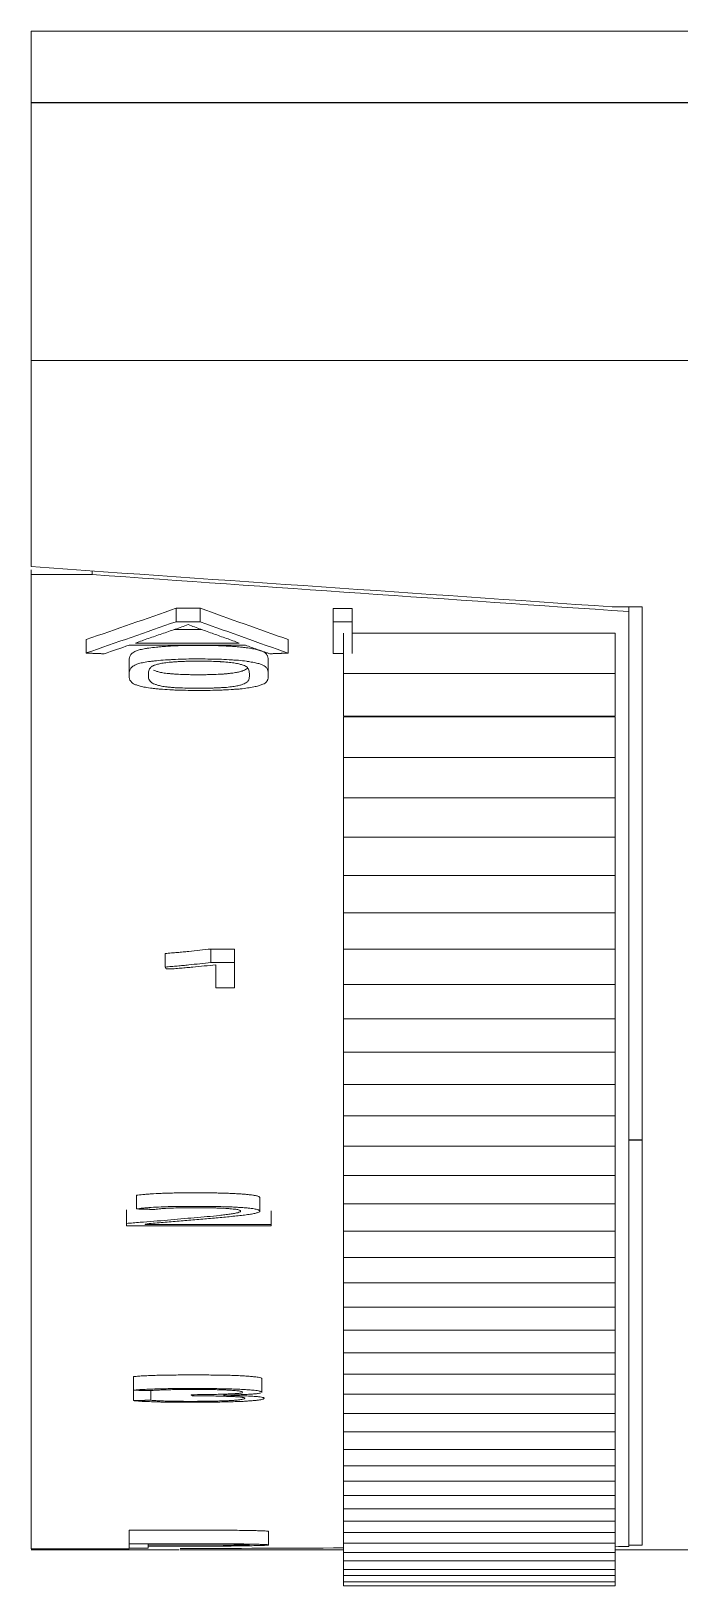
# Model space of a CAD drawing. Header units: millimetres. Extents: x 0 to 594, y 0 to 420.
# Drawn here: x 257.34 to 262.12, y 53.85 to 65.29 of the extents above; entities that cross this region are included whole.
import ezdxf

# ---------------------------------------------------------------- set-up
doc = ezdxf.new("R2010")
doc.units = ezdxf.units.MM
doc.layers.add('1', color=7, linetype='Continuous')

msp = doc.modelspace()

# ---------------------------------------------------------------- linework, layer by layer
at = {"layer": '1', "color": 7, "linetype": 'Continuous', "lineweight": 13}
for p, q in [((262.24, 65.285), (257.34, 65.285)), ((257.34, 64.758), (257.34, 62.862)), ((262.24, 62.862), (257.34, 62.862)), ((257.34, 61.322), (257.34, 61.287)), ((257.79, 61.287), (257.79, 61.314)), ((257.34, 61.287), (257.34, 54.119)), ((257.79, 61.287), (257.34, 61.287)), ((258.586, 61.039), (258.409, 61.039)), ((258.409, 60.94), (258.409, 61.039)), ((258.586, 60.94), (258.586, 61.039)), ((259.565, 60.939), (259.565, 61.038)), ((259.704, 61.038), (259.565, 61.038)), ((259.704, 60.939), (259.704, 61.038)), ((261.84, 61.049), (261.619, 61.049)), ((261.74, 61.014), (261.74, 61.049)), ((261.74, 61.014), (261.74, 54.136)), ((258.595, 60.883), (258.395, 60.883)), ((258.409, 60.94), (258.586, 60.94)), ((259.565, 60.706), (259.565, 60.939)), ((259.565, 60.939), (259.704, 60.939)), ((259.64, 60.558), (259.64, 60.856)), ((259.704, 60.939), (259.704, 60.706)), ((261.64, 60.856), (259.704, 60.856)), ((261.64, 60.558), (261.64, 60.856)), ((257.746, 60.709), (257.746, 60.809)), ((258.919, 60.767), (258.062, 60.767)), ((258.109, 60.783), (258.872, 60.783)), ((259.232, 60.709), (259.232, 60.809)), ((258.063, 60.651), (258.063, 60.551)), ((259.086, 60.546), (259.086, 60.646)), ((259.64, 60.706), (259.565, 60.706)), ((259.64, 60.246), (259.64, 60.558)), ((261.64, 60.558), (259.64, 60.558)), ((261.64, 60.246), (261.64, 60.558)), ((261.64, 60.246), (259.64, 60.246)), ((259.64, 59.942), (259.64, 60.24)), ((261.64, 60.24), (259.64, 60.24)), ((261.64, 59.942), (261.64, 60.24)), ((259.64, 59.644), (259.64, 59.942)), ((261.64, 59.942), (259.64, 59.942)), ((261.64, 59.644), (261.64, 59.942)), ((259.64, 59.355), (259.64, 59.644)), ((261.64, 59.644), (259.64, 59.644)), ((261.64, 59.355), (261.64, 59.644)), ((259.64, 59.073), (259.64, 59.355)), ((261.64, 59.355), (259.64, 59.355)), ((261.64, 59.073), (261.64, 59.355)), ((259.64, 58.798), (259.64, 59.073)), ((261.64, 59.073), (259.64, 59.073)), ((261.64, 58.798), (261.64, 59.073)), ((259.64, 58.531), (259.64, 58.798)), ((261.64, 58.798), (259.64, 58.798)), ((261.64, 58.531), (261.64, 58.798)), ((258.328, 58.399), (258.328, 58.499)), ((258.664, 58.532), (258.838, 58.532)), ((258.664, 58.432), (258.664, 58.532)), ((258.838, 58.432), (258.838, 58.532)), ((259.64, 58.271), (259.64, 58.531)), ((261.64, 58.531), (259.64, 58.531)), ((261.64, 58.271), (261.64, 58.531)), ((258.838, 58.432), (258.664, 58.432)), ((258.7, 58.416), (258.7, 58.246)), ((258.838, 58.246), (258.838, 58.432)), ((258.7, 58.246), (258.838, 58.246)), ((259.64, 58.018), (259.64, 58.271)), ((261.64, 58.271), (259.64, 58.271)), ((261.64, 58.018), (261.64, 58.271)), ((259.64, 57.773), (259.64, 58.018)), ((261.64, 58.018), (259.64, 58.018)), ((261.64, 57.773), (261.64, 58.018)), ((259.64, 57.535), (259.64, 57.773)), ((261.64, 57.773), (259.64, 57.773)), ((261.64, 57.535), (261.64, 57.773)), ((259.64, 57.305), (259.64, 57.535)), ((261.64, 57.535), (259.64, 57.535)), ((261.64, 57.305), (261.64, 57.535)), ((259.64, 57.082), (259.64, 57.305)), ((261.64, 57.305), (259.64, 57.305)), ((261.64, 57.082), (261.64, 57.305)), ((259.64, 56.866), (259.64, 57.082)), ((261.64, 57.082), (259.64, 57.082)), ((261.64, 56.866), (261.64, 57.082)), ((259.64, 56.658), (259.64, 56.866)), ((261.64, 56.866), (259.64, 56.866)), ((261.64, 56.658), (261.64, 56.866)), ((258.117, 56.62), (258.117, 56.72)), ((259.024, 56.604), (259.024, 56.704)), ((259.64, 56.457), (259.64, 56.658)), ((261.64, 56.658), (259.64, 56.658)), ((261.64, 56.457), (261.64, 56.658)), ((258.042, 56.513), (258.042, 56.613)), ((258.042, 56.513), (258.042, 56.495)), ((258.181, 56.505), (258.181, 56.509)), ((259.107, 56.505), (259.107, 56.605)), ((258.042, 56.495), (259.107, 56.495)), ((259.107, 56.505), (258.181, 56.505)), ((259.107, 56.495), (259.107, 56.505)), ((259.64, 56.263), (259.64, 56.457)), ((261.64, 56.457), (259.64, 56.457)), ((261.64, 56.263), (261.64, 56.457)), ((259.64, 56.077), (259.64, 56.263)), ((261.64, 56.263), (259.64, 56.263)), ((261.64, 56.077), (261.64, 56.263)), ((259.64, 55.898), (259.64, 56.077)), ((261.64, 56.077), (259.64, 56.077)), ((261.64, 55.898), (261.64, 56.077)), ((259.64, 55.727), (259.64, 55.898)), ((261.64, 55.898), (259.64, 55.898)), ((261.64, 55.727), (261.64, 55.898)), ((259.64, 55.562), (259.64, 55.727)), ((261.64, 55.727), (259.64, 55.727)), ((261.64, 55.562), (261.64, 55.727)), ((259.64, 55.405), (259.64, 55.562)), ((261.64, 55.562), (259.64, 55.562)), ((261.64, 55.405), (261.64, 55.562)), ((258.094, 55.286), (258.094, 55.386)), ((259.039, 55.27), (259.039, 55.37)), ((259.64, 55.256), (259.64, 55.405)), ((261.64, 55.405), (259.64, 55.405)), ((261.64, 55.256), (261.64, 55.405)), ((258.094, 55.21), (258.094, 55.286)), ((258.221, 55.213), (258.221, 55.283)), ((259.64, 55.114), (259.64, 55.256)), ((261.64, 55.256), (259.64, 55.256)), ((261.64, 55.114), (261.64, 55.256)), ((259.64, 54.979), (259.64, 55.114)), ((261.64, 55.114), (259.64, 55.114)), ((261.64, 54.979), (261.64, 55.114)), ((259.64, 54.851), (259.64, 54.979)), ((261.64, 54.979), (259.64, 54.979)), ((261.64, 54.851), (261.64, 54.979)), ((259.64, 54.731), (259.64, 54.851)), ((261.64, 54.851), (259.64, 54.851)), ((261.64, 54.731), (261.64, 54.851)), ((259.64, 54.618), (259.64, 54.731)), ((261.64, 54.731), (259.64, 54.731)), ((261.64, 54.618), (261.64, 54.731)), ((259.64, 54.512), (259.64, 54.618)), ((261.64, 54.618), (259.64, 54.618)), ((261.64, 54.512), (261.64, 54.618)), ((259.64, 54.414), (259.64, 54.512)), ((261.64, 54.512), (259.64, 54.512)), ((261.64, 54.414), (261.64, 54.512)), ((259.64, 54.323), (259.64, 54.414)), ((261.64, 54.414), (259.64, 54.414)), ((261.64, 54.323), (261.64, 54.414)), ((258.062, 54.157), (258.062, 54.257)), ((259.088, 54.148), (259.088, 54.248)), ((259.64, 54.239), (259.64, 54.323)), ((261.64, 54.323), (259.64, 54.323)), ((259.64, 54.162), (259.64, 54.239)), ((261.64, 54.239), (259.64, 54.239)), ((261.64, 54.239), (261.64, 54.323)), ((261.64, 54.162), (261.64, 54.239)), ((257.78, 54.119), (257.34, 54.119)), ((257.34, 54.112), (258.43, 54.112)), ((258.062, 54.157), (258.062, 54.123)), ((258.062, 54.123), (258.203, 54.123)), ((258.203, 54.142), (258.203, 54.154)), ((258.203, 54.123), (258.203, 54.139)), ((258.438, 54.112), (259.64, 54.112)), ((259.64, 54.093), (259.64, 54.162)), ((261.64, 54.162), (259.64, 54.162)), ((261.64, 54.093), (261.64, 54.162)), ((261.641, 54.112), (269.673, 54.112)), ((261.74, 54.146), (261.84, 54.146)), ((259.64, 54.031), (259.64, 54.093)), ((261.64, 54.093), (259.64, 54.093)), ((259.64, 53.967), (259.64, 54.031)), ((261.64, 54.031), (259.64, 54.031)), ((261.64, 54.031), (261.64, 54.093)), ((261.64, 53.967), (261.64, 54.031)), ((259.64, 53.922), (259.64, 53.967)), ((261.64, 53.967), (259.64, 53.967)), ((259.64, 53.877), (259.64, 53.922)), ((261.64, 53.922), (259.64, 53.922)), ((259.64, 53.847), (259.64, 53.877)), ((261.64, 53.877), (259.64, 53.877)), ((261.64, 53.922), (261.64, 53.967)), ((261.64, 53.877), (261.64, 53.922)), ((261.64, 53.847), (261.64, 53.877)), ((261.64, 53.847), (259.64, 53.847))]:
    msp.add_line(p, q, dxfattribs=at)
at = {"layer": '1', "color": 7, "linetype": 'Continuous', "lineweight": 25}
for p, q in [((262.24, 64.758), (257.34, 64.758)), ((261.84, 57.126), (261.74, 57.126))]:
    msp.add_line(p, q, dxfattribs=at)
at = {"layer": '1', "color": 7, "linetype": 'Continuous', "lineweight": 13}
for centre, major_axis, ratio, start_param, end_param in [((464.933, 1053.373), (1731.409, -0.129), 0.577145, 4.592507, 4.594804), ((239.599, 1055.384), (-23.424, -1001.254), 0.335127, 0.123673, 0.125647), ((276.971, 1057.971), (22.636, -1003.845), 0.326312, 6.158172, 6.160144), ((239.57, 1056.812), (-23.393, -1002.782), 0.334894, 0.123563, 0.125536), ((276.914, 1054.745), (22.711, -1000.719), 0.326825, 6.157924, 6.159898), ((249.041, 544.715), (-38.873, -490.345), 0.474915, 0.202845, 0.203621)]:
    msp.add_ellipse(centre, major_axis=major_axis, ratio=ratio, start_param=start_param, end_param=end_param, dxfattribs=at)
for points, knots in [([(257.34, 65.285), (257.34, 65.285), (257.34, 65.268), (257.34, 65.209), (257.34, 65.126), (257.34, 65.023), (257.34, 64.9), (257.34, 64.809), (257.34, 64.758)], [0, 0, 0, 0, 0.208812, 0.387156, 0.550259, 0.688305, 0.831632, 1, 1, 1, 1]), ([(257.34, 62.862), (257.34, 62.718), (257.34, 62.244), (257.34, 61.742), (257.34, 61.39), (257.34, 61.345)], [0, 0, 0, 0, 0.272684, 0.906013, 1, 1, 1, 1]), ([(261.84, 61.049), (261.84, 60.689), (261.84, 59.6), (261.84, 58.195), (261.84, 56.997), (261.84, 56.001), (261.84, 55.207), (261.84, 54.599), (261.84, 54.28), (261.84, 54.174), (261.84, 54.146)], [0, 0, 0, 0, 0.083934, 0.263736, 0.389889, 0.484142, 0.653794, 0.78188, 0.908517, 1, 1, 1, 1]), ([(258.497, 60.919), (258.481, 60.913), (258.465, 60.907), (258.434, 60.896), (258.418, 60.89), (258.369, 60.873), (258.336, 60.862), (258.27, 60.84), (258.238, 60.828), (258.173, 60.806), (258.141, 60.795), (258.109, 60.783)], [0, 0, 0, 0, 0.125, 0.125, 0.25, 0.25, 0.5, 0.5, 0.75, 0.75, 1, 1, 1, 1]), ([(258.872, 60.783), (258.841, 60.795), (258.81, 60.806), (258.747, 60.828), (258.715, 60.84), (258.653, 60.862), (258.621, 60.873), (258.575, 60.89), (258.559, 60.896), (258.528, 60.907), (258.513, 60.913), (258.497, 60.919)], [0, 0, 0, 0, 0.25, 0.25, 0.5, 0.5, 0.75, 0.75, 0.875, 0.875, 1, 1, 1, 1]), ([(258.404, 60.763), (258.378, 60.761), (258.354, 60.76), (258.319, 60.758), (258.308, 60.757), (258.286, 60.755), (258.275, 60.754), (258.244, 60.751), (258.225, 60.749), (258.2, 60.745), (258.191, 60.744), (258.176, 60.741), (258.169, 60.74), (258.149, 60.736), (258.138, 60.733), (258.124, 60.729), (258.12, 60.727), (258.112, 60.724), (258.108, 60.723), (258.093, 60.715), (258.085, 60.709), (258.074, 60.697), (258.07, 60.691), (258.065, 60.678), (258.064, 60.672), (258.063, 60.661), (258.063, 60.656), (258.063, 60.651)], [0, 0, 0, 0, 0.073239, 0.073239, 0.109858, 0.109858, 0.146477, 0.146477, 0.219716, 0.219716, 0.256335, 0.256335, 0.292954, 0.292954, 0.366193, 0.366193, 0.402812, 0.402812, 0.439432, 0.439432, 0.585909, 0.585909, 0.732386, 0.732386, 0.878863, 0.878863, 1, 1, 1, 1]), ([(259.086, 60.646), (259.086, 60.648), (259.086, 60.65), (259.086, 60.657), (259.086, 60.67), (259.084, 60.682), (259.079, 60.694), (259.076, 60.7), (259.066, 60.71), (259.061, 60.713), (259.05, 60.719), (259.044, 60.722), (259.032, 60.726), (259.028, 60.728), (259.018, 60.73), (259.013, 60.732), (258.997, 60.736), (258.985, 60.739), (258.957, 60.744), (258.942, 60.747), (258.915, 60.75), (258.906, 60.751), (258.886, 60.753), (258.876, 60.754), (258.855, 60.756), (258.844, 60.757), (258.82, 60.759), (258.808, 60.759), (258.772, 60.761), (258.747, 60.763), (258.708, 60.764), (258.695, 60.764), (258.669, 60.765), (258.656, 60.765), (258.615, 60.766), (258.589, 60.766), (258.535, 60.766), (258.509, 60.766), (258.468, 60.765), (258.455, 60.764), (258.436, 60.764), (258.429, 60.764), (258.416, 60.763), (258.41, 60.763), (258.404, 60.763)], [0, 0, 0, 0, 0.031529, 0.031529, 0.139137, 0.246745, 0.246745, 0.354353, 0.354353, 0.408157, 0.408157, 0.461961, 0.461961, 0.488863, 0.488863, 0.515765, 0.515765, 0.569568, 0.569568, 0.623372, 0.623372, 0.650274, 0.650274, 0.677176, 0.677176, 0.704078, 0.704078, 0.73098, 0.73098, 0.784784, 0.784784, 0.811686, 0.811686, 0.838588, 0.838588, 0.892392, 0.892392, 0.946196, 0.946196, 0.973098, 0.973098, 0.986549, 0.986549, 1, 1, 1, 1]), ([(259.097, 60.704), (259.089, 60.707), (259.082, 60.709), (259.067, 60.715), (259.06, 60.717), (259.044, 60.722), (259.036, 60.725), (259.021, 60.73), (259.013, 60.733), (258.991, 60.741), (258.976, 60.746), (258.947, 60.756), (258.933, 60.762), (258.919, 60.767)], [0, 0, 0, 0, 0.125, 0.125, 0.25, 0.25, 0.375, 0.375, 0.5, 0.5, 0.75, 0.75, 1, 1, 1, 1]), ([(258.404, 60.663), (258.429, 60.664), (258.455, 60.665), (258.508, 60.666), (258.535, 60.666), (258.589, 60.666), (258.616, 60.666), (258.669, 60.665), (258.696, 60.665), (258.748, 60.663), (258.773, 60.662), (258.81, 60.66), (258.821, 60.659), (258.845, 60.657), (258.856, 60.657), (258.888, 60.654), (258.908, 60.652), (258.934, 60.648), (258.942, 60.647), (258.958, 60.644), (258.965, 60.643), (258.986, 60.639), (258.998, 60.636), (259.02, 60.631), (259.029, 60.628), (259.04, 60.623), (259.044, 60.622), (259.051, 60.619), (259.059, 60.614), (259.074, 60.604), (259.079, 60.595), (259.084, 60.582), (259.085, 60.576), (259.086, 60.564), (259.086, 60.558), (259.087, 60.546), (259.087, 60.534), (259.085, 60.522), (259.082, 60.51), (259.079, 60.503), (259.068, 60.491), (259.06, 60.485), (259.042, 60.478), (259.039, 60.477), (259.03, 60.474), (259.026, 60.472), (259.012, 60.468), (259.001, 60.465), (258.983, 60.461), (258.976, 60.46), (258.962, 60.457), (258.955, 60.456), (258.931, 60.452), (258.914, 60.45), (258.885, 60.446), (258.875, 60.445), (258.853, 60.444), (258.842, 60.443), (258.807, 60.44), (258.783, 60.439), (258.745, 60.437), (258.732, 60.437), (258.706, 60.436), (258.692, 60.436), (258.653, 60.435), (258.626, 60.434), (258.572, 60.434), (258.544, 60.434), (258.491, 60.435), (258.464, 60.436), (258.425, 60.437), (258.412, 60.437), (258.387, 60.438), (258.374, 60.439), (258.337, 60.441), (258.314, 60.442), (258.281, 60.445), (258.27, 60.446), (258.25, 60.448), (258.241, 60.449), (258.214, 60.453), (258.197, 60.455), (258.175, 60.459), (258.168, 60.46), (258.156, 60.463), (258.15, 60.465), (258.133, 60.469), (258.124, 60.472), (258.112, 60.476), (258.108, 60.477), (258.101, 60.48), (258.098, 60.482), (258.09, 60.486), (258.086, 60.489), (258.068, 60.505), (258.065, 60.517), (258.063, 60.535), (258.063, 60.541), (258.062, 60.554), (258.063, 60.56), (258.064, 60.572), (258.065, 60.578), (258.07, 60.59), (258.074, 60.597), (258.085, 60.609), (258.092, 60.615), (258.11, 60.624), (258.117, 60.627), (258.131, 60.631), (258.136, 60.633), (258.147, 60.636), (258.153, 60.637), (258.173, 60.641), (258.188, 60.644), (258.215, 60.648), (258.224, 60.649), (258.243, 60.651), (258.253, 60.652), (258.283, 60.655), (258.306, 60.657), (258.341, 60.66), (258.353, 60.66), (258.372, 60.661), (258.381, 60.662), (258.391, 60.662), (258.397, 60.663), (258.4, 60.663), (258.404, 60.663)], [0, 0, 0, 0, 0.015625, 0.015625, 0.03125, 0.03125, 0.046875, 0.046875, 0.0625, 0.0625, 0.078125, 0.078125, 0.085937, 0.085937, 0.09375, 0.09375, 0.109375, 0.109375, 0.117187, 0.117187, 0.125, 0.125, 0.140625, 0.140625, 0.15625, 0.15625, 0.164062, 0.164062, 0.171875, 0.1875, 0.21875, 0.21875, 0.25, 0.25, 0.28125, 0.28125, 0.3125, 0.34375, 0.34375, 0.375, 0.375, 0.40625, 0.40625, 0.414062, 0.414062, 0.421875, 0.421875, 0.4375, 0.4375, 0.445312, 0.445312, 0.453125, 0.453125, 0.46875, 0.46875, 0.476562, 0.476562, 0.484375, 0.484375, 0.5, 0.5, 0.507812, 0.507812, 0.515625, 0.515625, 0.53125, 0.53125, 0.546875, 0.546875, 0.5625, 0.5625, 0.570312, 0.570312, 0.578125, 0.578125, 0.59375, 0.59375, 0.601562, 0.601562, 0.609375, 0.609375, 0.625, 0.625, 0.632812, 0.632812, 0.640625, 0.640625, 0.65625, 0.65625, 0.664062, 0.664062, 0.671875, 0.671875, 0.6875, 0.6875, 0.75, 0.75, 0.78125, 0.78125, 0.8125, 0.8125, 0.84375, 0.84375, 0.875, 0.875, 0.90625, 0.90625, 0.921875, 0.921875, 0.929687, 0.929687, 0.9375, 0.9375, 0.953125, 0.953125, 0.960937, 0.960937, 0.96875, 0.96875, 0.984375, 0.984375, 0.992187, 0.992187, 0.996094, 0.998047, 0.998047, 1, 1, 1, 1]), ([(258.747, 60.645), (258.767, 60.644), (258.784, 60.642), (258.816, 60.639), (258.831, 60.637), (258.856, 60.633), (258.867, 60.63), (258.886, 60.626), (258.894, 60.623), (258.915, 60.616), (258.924, 60.611), (258.933, 60.603), (258.935, 60.601), (258.938, 60.596), (258.939, 60.593), (258.944, 60.58), (258.947, 60.57), (258.949, 60.549), (258.948, 60.539), (258.946, 60.524), (258.945, 60.516), (258.941, 60.508), (258.938, 60.503), (258.936, 60.501), (258.927, 60.493), (258.919, 60.488), (258.903, 60.481), (258.896, 60.478), (258.881, 60.474), (258.873, 60.471), (258.857, 60.468), (258.852, 60.467), (258.839, 60.465), (258.833, 60.464), (258.812, 60.461), (258.796, 60.459), (258.769, 60.456), (258.759, 60.456), (258.74, 60.455), (258.73, 60.454), (258.709, 60.453), (258.699, 60.453), (258.677, 60.452), (258.666, 60.451), (258.633, 60.451), (258.611, 60.45), (258.577, 60.45), (258.566, 60.45), (258.544, 60.45), (258.532, 60.451), (258.499, 60.451), (258.477, 60.452), (258.445, 60.453), (258.435, 60.453), (258.414, 60.454), (258.394, 60.455), (258.376, 60.457), (258.358, 60.458), (258.349, 60.459), (258.334, 60.461), (258.327, 60.462), (258.313, 60.464), (258.307, 60.465), (258.29, 60.469), (258.28, 60.471), (258.264, 60.476), (258.257, 60.478), (258.244, 60.483), (258.239, 60.485), (258.23, 60.49), (258.219, 60.498), (258.214, 60.505), (258.205, 60.52), (258.204, 60.53), (258.204, 60.546), (258.204, 60.551), (258.205, 60.561), (258.205, 60.566), (258.206, 60.576), (258.207, 60.581), (258.211, 60.591), (258.214, 60.596), (258.223, 60.606), (258.228, 60.611), (258.241, 60.617), (258.244, 60.619), (258.25, 60.621), (258.254, 60.622), (258.265, 60.626), (258.275, 60.628), (258.296, 60.633), (258.309, 60.635), (258.336, 60.639), (258.352, 60.641), (258.377, 60.643), (258.386, 60.644), (258.405, 60.645), (258.414, 60.646), (258.434, 60.647), (258.444, 60.647), (258.465, 60.648), (258.476, 60.649), (258.509, 60.649), (258.531, 60.65), (258.564, 60.65), (258.575, 60.65), (258.597, 60.65), (258.608, 60.65), (258.641, 60.649), (258.663, 60.649), (258.695, 60.648), (258.706, 60.647), (258.721, 60.647), (258.729, 60.646), (258.737, 60.646), (258.742, 60.646), (258.744, 60.645), (258.747, 60.645)], [0, 0, 0, 0, 0.015625, 0.015625, 0.03125, 0.03125, 0.046875, 0.046875, 0.0625, 0.0625, 0.09375, 0.09375, 0.109375, 0.109375, 0.125, 0.125, 0.1875, 0.1875, 0.25, 0.25, 0.28125, 0.296875, 0.296875, 0.3125, 0.3125, 0.34375, 0.34375, 0.359375, 0.359375, 0.375, 0.375, 0.382813, 0.382813, 0.390625, 0.390625, 0.40625, 0.40625, 0.414063, 0.414063, 0.421875, 0.421875, 0.429688, 0.429688, 0.4375, 0.4375, 0.453125, 0.453125, 0.460938, 0.460938, 0.46875, 0.46875, 0.484375, 0.484375, 0.492188, 0.492188, 0.5, 0.507813, 0.507813, 0.515625, 0.515625, 0.523438, 0.523438, 0.53125, 0.53125, 0.546875, 0.546875, 0.5625, 0.5625, 0.578125, 0.578125, 0.59375, 0.625, 0.625, 0.6875, 0.6875, 0.71875, 0.71875, 0.75, 0.75, 0.78125, 0.78125, 0.8125, 0.8125, 0.84375, 0.84375, 0.851563, 0.851563, 0.859375, 0.859375, 0.875, 0.875, 0.890625, 0.890625, 0.90625, 0.90625, 0.914063, 0.914063, 0.921875, 0.921875, 0.929688, 0.929688, 0.9375, 0.9375, 0.953125, 0.953125, 0.960938, 0.960938, 0.96875, 0.96875, 0.984375, 0.984375, 0.992188, 0.992188, 0.996094, 0.998047, 0.998047, 1, 1, 1, 1]), ([(258.241, 60.584), (258.246, 60.582), (258.25, 60.58), (258.262, 60.576), (258.27, 60.573), (258.288, 60.569), (258.299, 60.566), (258.317, 60.563), (258.324, 60.562), (258.338, 60.56), (258.346, 60.559), (258.363, 60.558), (258.372, 60.557), (258.39, 60.555), (258.4, 60.555), (258.43, 60.553), (258.451, 60.552), (258.483, 60.551), (258.494, 60.551), (258.516, 60.55), (258.527, 60.55), (258.56, 60.55), (258.582, 60.55), (258.616, 60.55), (258.627, 60.55), (258.649, 60.551), (258.66, 60.551), (258.693, 60.552), (258.714, 60.553), (258.744, 60.554), (258.754, 60.555), (258.772, 60.556), (258.781, 60.557), (258.798, 60.559), (258.806, 60.56), (258.822, 60.562), (258.829, 60.563), (258.848, 60.566), (258.859, 60.568), (258.873, 60.571), (258.878, 60.572), (258.886, 60.575), (258.89, 60.576), (258.9, 60.58), (258.906, 60.582), (258.917, 60.587), (258.921, 60.589), (258.929, 60.594), (258.932, 60.597), (258.935, 60.6), (258.935, 60.6), (258.936, 60.601)], [0, 0, 0, 0, 0.047308, 0.047308, 0.106221, 0.106221, 0.165135, 0.165135, 0.194592, 0.194592, 0.224049, 0.224049, 0.253505, 0.253505, 0.282962, 0.282962, 0.341876, 0.341876, 0.371333, 0.371333, 0.400789, 0.400789, 0.459703, 0.459703, 0.48916, 0.48916, 0.518617, 0.518617, 0.57753, 0.57753, 0.606987, 0.606987, 0.636444, 0.636444, 0.665901, 0.665901, 0.695358, 0.695358, 0.754271, 0.754271, 0.783728, 0.783728, 0.813185, 0.813185, 0.872099, 0.872099, 0.931012, 0.931012, 0.989926, 0.989926, 1, 1, 1, 1]), ([(258.328, 58.499), (258.343, 58.5), (258.358, 58.502), (258.388, 58.504), (258.403, 58.505), (258.431, 58.508), (258.445, 58.509), (258.473, 58.512), (258.487, 58.513), (258.528, 58.518), (258.556, 58.52), (258.61, 58.526), (258.637, 58.529), (258.664, 58.532)], [0, 0, 0, 0, 0.125, 0.125, 0.25, 0.25, 0.375, 0.375, 0.5, 0.5, 0.75, 0.75, 1, 1, 1, 1]), ([(258.664, 58.432), (258.637, 58.429), (258.61, 58.426), (258.556, 58.421), (258.528, 58.418), (258.487, 58.414), (258.473, 58.412), (258.445, 58.41), (258.431, 58.408), (258.403, 58.406), (258.388, 58.404), (258.358, 58.402), (258.343, 58.401), (258.328, 58.399)], [0, 0, 0, 0, 0.25, 0.25, 0.5, 0.5, 0.625, 0.625, 0.75, 0.75, 0.875, 0.875, 1, 1, 1, 1]), ([(258.336, 58.386), (258.341, 58.386), (258.347, 58.386), (258.357, 58.386), (258.362, 58.386), (258.371, 58.386), (258.376, 58.387), (258.385, 58.387), (258.389, 58.387), (258.402, 58.388), (258.41, 58.389), (258.426, 58.39), (258.434, 58.39), (258.457, 58.392), (258.472, 58.394), (258.501, 58.396), (258.516, 58.398), (258.559, 58.402), (258.587, 58.405), (258.644, 58.41), (258.672, 58.413), (258.7, 58.416)], [0, 0, 0, 0, 0.03125, 0.03125, 0.0625, 0.0625, 0.09375, 0.09375, 0.125, 0.125, 0.1875, 0.1875, 0.25, 0.25, 0.375, 0.375, 0.5, 0.5, 0.75, 0.75, 1, 1, 1, 1]), ([(258.117, 56.72), (258.13, 56.722), (258.145, 56.724), (258.172, 56.727), (258.182, 56.727), (258.203, 56.729), (258.214, 56.73), (258.248, 56.732), (258.272, 56.733), (258.312, 56.735), (258.325, 56.735), (258.353, 56.736), (258.368, 56.737), (258.396, 56.737), (258.411, 56.738), (258.441, 56.738), (258.456, 56.738), (258.501, 56.739), (258.532, 56.739), (258.577, 56.739), (258.592, 56.739), (258.622, 56.738), (258.637, 56.738), (258.667, 56.738), (258.682, 56.738), (258.711, 56.737), (258.726, 56.737), (258.755, 56.736), (258.769, 56.736), (258.797, 56.735), (258.81, 56.734), (258.837, 56.733), (258.849, 56.732), (258.873, 56.731), (258.884, 56.73), (258.9, 56.729), (258.905, 56.729), (258.916, 56.728), (258.921, 56.727), (258.935, 56.726), (258.944, 56.725), (258.96, 56.723), (258.967, 56.722), (258.977, 56.721), (258.98, 56.72), (258.986, 56.719), (258.989, 56.719), (259.002, 56.716), (259.009, 56.714), (259.017, 56.711), (259.019, 56.71), (259.022, 56.708), (259.023, 56.707), (259.024, 56.705), (259.024, 56.704), (259.024, 56.704)], [0, 0, 0, 0, 0.069994, 0.069994, 0.104991, 0.104991, 0.139987, 0.139987, 0.209981, 0.209981, 0.244978, 0.244978, 0.279975, 0.279975, 0.314972, 0.314972, 0.349969, 0.349969, 0.419962, 0.419962, 0.454959, 0.454959, 0.489956, 0.489956, 0.524953, 0.524953, 0.55995, 0.55995, 0.594946, 0.594946, 0.629943, 0.629943, 0.66494, 0.66494, 0.699937, 0.699937, 0.717435, 0.717435, 0.734934, 0.734934, 0.769931, 0.769931, 0.804928, 0.804928, 0.822426, 0.822426, 0.839924, 0.839924, 0.909918, 0.909918, 0.944915, 0.944915, 0.979912, 0.979912, 1, 1, 1, 1]), ([(258.242, 56.616), (258.253, 56.617), (258.267, 56.619), (258.291, 56.621), (258.3, 56.622), (258.318, 56.623), (258.328, 56.624), (258.36, 56.625), (258.383, 56.626), (258.431, 56.628), (258.456, 56.628), (258.494, 56.629), (258.507, 56.629), (258.533, 56.629), (258.546, 56.629), (258.585, 56.629), (258.61, 56.629), (258.648, 56.628), (258.661, 56.628), (258.685, 56.627), (258.697, 56.627), (258.732, 56.626), (258.754, 56.625), (258.785, 56.623), (258.795, 56.622), (258.812, 56.621), (258.821, 56.62), (258.832, 56.619), (258.835, 56.619), (258.842, 56.618), (258.851, 56.617), (258.858, 56.615), (258.866, 56.614), (258.87, 56.613), (258.875, 56.611), (258.877, 56.61), (258.88, 56.608), (258.881, 56.607), (258.883, 56.605), (258.883, 56.604), (258.883, 56.602), (258.882, 56.602), (258.881, 56.6), (258.879, 56.599), (258.874, 56.596), (258.869, 56.594), (258.859, 56.591), (258.856, 56.591), (258.847, 56.589), (258.843, 56.588), (258.828, 56.585), (258.817, 56.584), (258.793, 56.58), (258.78, 56.579), (258.754, 56.576), (258.74, 56.574), (258.698, 56.569), (258.668, 56.566), (258.575, 56.558), (258.51, 56.552), (258.411, 56.544), (258.378, 56.541), (258.311, 56.535), (258.278, 56.532), (258.21, 56.527), (258.177, 56.524), (258.109, 56.519), (258.076, 56.516), (258.042, 56.513)], [0, 0, 0, 0, 0.03125, 0.03125, 0.046875, 0.046875, 0.0625, 0.0625, 0.09375, 0.09375, 0.125, 0.125, 0.140625, 0.140625, 0.15625, 0.15625, 0.1875, 0.1875, 0.203125, 0.203125, 0.21875, 0.21875, 0.25, 0.25, 0.265625, 0.265625, 0.28125, 0.28125, 0.289063, 0.289063, 0.296875, 0.3125, 0.3125, 0.328125, 0.328125, 0.34375, 0.34375, 0.359375, 0.359375, 0.375, 0.375, 0.390625, 0.390625, 0.40625, 0.40625, 0.4375, 0.4375, 0.453125, 0.453125, 0.46875, 0.46875, 0.5, 0.5, 0.53125, 0.53125, 0.5625, 0.5625, 0.625, 0.625, 0.75, 0.75, 0.8125, 0.8125, 0.875, 0.875, 0.9375, 0.9375, 1, 1, 1, 1]), ([(258.181, 56.509), (258.22, 56.513), (258.259, 56.516), (258.337, 56.523), (258.376, 56.526), (258.454, 56.532), (258.493, 56.536), (258.571, 56.542), (258.609, 56.545), (258.685, 56.552), (258.723, 56.556), (258.777, 56.561), (258.795, 56.562), (258.831, 56.566), (258.848, 56.568), (258.881, 56.571), (258.897, 56.573), (258.927, 56.577), (258.942, 56.579), (258.961, 56.582), (258.966, 56.583), (258.978, 56.585), (258.983, 56.586), (258.997, 56.589), (259.004, 56.591), (259.016, 56.595), (259.02, 56.597), (259.023, 56.601), (259.024, 56.602), (259.024, 56.604), (259.024, 56.605), (259.022, 56.608), (259.019, 56.61), (259.011, 56.614), (259.008, 56.615), (259, 56.617), (258.996, 56.618), (258.985, 56.62), (258.979, 56.621), (258.966, 56.623), (258.958, 56.624), (258.946, 56.625), (258.942, 56.626), (258.933, 56.627), (258.928, 56.627), (258.914, 56.628), (258.903, 56.629), (258.882, 56.631), (258.871, 56.631), (258.853, 56.632), (258.847, 56.633), (258.834, 56.633), (258.828, 56.634), (258.795, 56.635), (258.767, 56.636), (258.724, 56.637), (258.71, 56.637), (258.68, 56.638), (258.665, 56.638), (258.635, 56.639), (258.62, 56.639), (258.59, 56.639), (258.575, 56.639), (258.545, 56.639), (258.53, 56.639), (258.5, 56.639), (258.485, 56.639), (258.439, 56.638), (258.41, 56.638), (258.366, 56.637), (258.352, 56.637), (258.331, 56.636), (258.324, 56.636), (258.311, 56.635), (258.304, 56.635), (258.271, 56.634), (258.247, 56.632), (258.213, 56.63), (258.202, 56.629), (258.182, 56.628), (258.172, 56.627), (258.145, 56.624), (258.13, 56.622), (258.117, 56.62)], [0, 0, 0, 0, 0.0625, 0.0625, 0.125, 0.125, 0.1875, 0.1875, 0.25, 0.25, 0.3125, 0.3125, 0.34375, 0.34375, 0.375, 0.375, 0.40625, 0.40625, 0.4375, 0.4375, 0.453125, 0.453125, 0.46875, 0.46875, 0.5, 0.5, 0.53125, 0.53125, 0.546875, 0.546875, 0.5625, 0.5625, 0.59375, 0.59375, 0.609375, 0.609375, 0.625, 0.625, 0.640625, 0.640625, 0.65625, 0.65625, 0.664062, 0.664062, 0.671875, 0.671875, 0.6875, 0.6875, 0.703125, 0.703125, 0.710937, 0.710937, 0.71875, 0.71875, 0.75, 0.75, 0.765625, 0.765625, 0.78125, 0.78125, 0.796875, 0.796875, 0.8125, 0.8125, 0.828125, 0.828125, 0.84375, 0.84375, 0.875, 0.875, 0.890625, 0.890625, 0.898437, 0.898437, 0.90625, 0.90625, 0.9375, 0.9375, 0.953125, 0.953125, 0.96875, 0.96875, 1, 1, 1, 1]), ([(259.039, 55.37), (259.039, 55.37), (259.039, 55.37), (259.039, 55.372), (259.039, 55.373), (259.035, 55.376), (259.029, 55.378), (259.016, 55.381), (259.011, 55.382), (258.999, 55.384), (258.985, 55.385), (258.966, 55.387), (258.95, 55.389), (258.944, 55.389), (258.933, 55.39), (258.927, 55.39), (258.908, 55.391), (258.894, 55.392), (258.872, 55.393), (258.864, 55.394), (258.848, 55.394), (258.84, 55.395), (258.797, 55.396), (258.761, 55.397), (258.713, 55.398), (258.703, 55.398), (258.683, 55.398), (258.654, 55.398), (258.604, 55.399), (258.563, 55.399), (258.523, 55.399), (258.503, 55.399), (258.442, 55.399), (258.403, 55.398), (258.345, 55.397), (258.326, 55.397), (258.289, 55.396), (258.271, 55.396), (258.236, 55.395), (258.22, 55.394), (258.188, 55.393), (258.174, 55.392), (258.146, 55.391), (258.134, 55.39), (258.112, 55.388), (258.102, 55.387), (258.094, 55.386)], [0, 0, 0, 0, 0.003293, 0.003293, 0.046629, 0.046629, 0.133299, 0.133299, 0.176634, 0.176634, 0.219969, 0.263304, 0.263304, 0.284971, 0.284971, 0.306639, 0.306639, 0.349974, 0.349974, 0.371642, 0.371642, 0.393309, 0.393309, 0.479979, 0.479979, 0.501647, 0.501647, 0.523314, 0.566649, 0.609984, 0.609984, 0.653319, 0.653319, 0.73999, 0.73999, 0.783325, 0.783325, 0.82666, 0.82666, 0.869995, 0.869995, 0.91333, 0.91333, 0.956665, 0.956665, 1, 1, 1, 1]), ([(258.094, 55.286), (258.102, 55.287), (258.121, 55.289), (258.146, 55.291), (258.166, 55.292), (258.173, 55.292), (258.188, 55.293), (258.196, 55.293), (258.219, 55.294), (258.235, 55.295), (258.261, 55.296), (258.27, 55.296), (258.288, 55.296), (258.297, 55.297), (258.325, 55.297), (258.344, 55.298), (258.373, 55.298), (258.383, 55.298), (258.403, 55.298), (258.413, 55.298), (258.443, 55.299), (258.483, 55.299), (258.523, 55.299), (258.563, 55.299), (258.583, 55.299), (258.623, 55.299), (258.643, 55.299), (258.683, 55.298), (258.702, 55.298), (258.741, 55.297), (258.76, 55.297), (258.787, 55.296), (258.796, 55.296), (258.814, 55.296), (258.822, 55.295), (258.847, 55.294), (258.863, 55.294), (258.885, 55.293), (258.892, 55.292), (258.906, 55.292), (258.913, 55.291), (258.932, 55.29), (258.944, 55.289), (258.965, 55.287), (258.975, 55.287), (259, 55.284), (259.012, 55.282), (259.025, 55.279), (259.028, 55.278), (259.034, 55.276), (259.036, 55.275), (259.039, 55.273), (259.039, 55.272), (259.039, 55.271), (259.039, 55.271), (259.039, 55.27)], [0, 0, 0, 0, 0.043309, 0.086618, 0.086618, 0.108272, 0.108272, 0.129926, 0.129926, 0.173235, 0.173235, 0.19489, 0.19489, 0.216544, 0.216544, 0.259853, 0.259853, 0.281507, 0.281507, 0.303162, 0.303162, 0.34647, 0.389779, 0.389779, 0.433088, 0.433088, 0.476397, 0.476397, 0.519706, 0.519706, 0.563014, 0.563014, 0.584669, 0.584669, 0.606323, 0.606323, 0.649632, 0.649632, 0.671286, 0.671286, 0.692941, 0.692941, 0.736249, 0.736249, 0.779558, 0.779558, 0.866176, 0.866176, 0.909485, 0.909485, 0.952793, 0.952793, 0.996102, 0.996102, 1, 1, 1, 1]), ([(258.756, 55.25), (258.775, 55.249), (258.794, 55.249), (258.83, 55.247), (258.848, 55.247), (258.883, 55.246), (258.9, 55.245), (258.925, 55.244), (258.933, 55.244), (258.948, 55.243), (258.955, 55.243), (258.976, 55.241), (258.988, 55.241), (259.004, 55.239), (259.009, 55.239), (259.018, 55.238), (259.022, 55.237), (259.034, 55.236), (259.04, 55.235), (259.047, 55.233), (259.049, 55.233), (259.052, 55.232), (259.053, 55.231), (259.056, 55.23), (259.056, 55.229), (259.056, 55.227), (259.055, 55.226), (259.053, 55.223), (259.051, 55.222), (259.045, 55.22), (259.042, 55.219), (259.029, 55.216), (259.018, 55.214), (258.999, 55.212), (258.994, 55.211), (258.985, 55.211), (258.981, 55.21), (258.965, 55.209), (258.954, 55.208), (258.93, 55.206), (258.916, 55.205), (258.894, 55.204), (258.886, 55.204), (258.871, 55.203), (258.863, 55.203), (258.838, 55.202), (258.82, 55.201), (258.793, 55.201), (258.783, 55.2), (258.764, 55.2), (258.754, 55.2), (258.705, 55.199), (258.664, 55.198), (258.602, 55.198), (258.581, 55.198), (258.539, 55.198), (258.517, 55.197), (258.475, 55.198), (258.454, 55.198), (258.423, 55.198), (258.412, 55.198), (258.391, 55.198), (258.381, 55.198), (258.35, 55.198), (258.33, 55.199), (258.3, 55.199), (258.291, 55.2), (258.272, 55.2), (258.262, 55.2), (258.235, 55.201), (258.217, 55.202), (258.193, 55.203), (258.186, 55.203), (258.171, 55.204), (258.164, 55.204), (258.144, 55.205), (258.133, 55.206), (258.112, 55.208), (258.102, 55.209), (258.094, 55.21)], [0, 0, 0, 0, 0.03125, 0.03125, 0.0625, 0.0625, 0.09375, 0.09375, 0.109375, 0.109375, 0.125, 0.125, 0.15625, 0.15625, 0.171875, 0.171875, 0.1875, 0.1875, 0.21875, 0.21875, 0.234375, 0.234375, 0.25, 0.25, 0.28125, 0.28125, 0.3125, 0.3125, 0.34375, 0.34375, 0.375, 0.375, 0.4375, 0.4375, 0.453125, 0.453125, 0.46875, 0.46875, 0.5, 0.5, 0.53125, 0.53125, 0.546875, 0.546875, 0.5625, 0.5625, 0.59375, 0.59375, 0.609375, 0.609375, 0.625, 0.625, 0.6875, 0.6875, 0.71875, 0.71875, 0.75, 0.75, 0.78125, 0.78125, 0.796875, 0.796875, 0.8125, 0.8125, 0.84375, 0.84375, 0.859375, 0.859375, 0.875, 0.875, 0.90625, 0.90625, 0.921875, 0.921875, 0.9375, 0.9375, 0.96875, 0.96875, 1, 1, 1, 1]), ([(258.898, 55.271), (258.898, 55.271), (258.898, 55.271), (258.898, 55.273), (258.895, 55.275), (258.887, 55.277), (258.884, 55.278), (258.878, 55.279), (258.875, 55.28), (258.87, 55.281), (258.867, 55.281), (258.858, 55.282), (258.851, 55.283), (258.834, 55.284), (258.825, 55.285), (258.805, 55.287), (258.794, 55.287), (258.776, 55.288), (258.77, 55.288), (258.757, 55.289), (258.75, 55.289), (258.729, 55.29), (258.714, 55.29), (258.684, 55.291), (258.668, 55.291), (258.635, 55.291), (258.619, 55.292), (258.586, 55.292), (258.57, 55.292), (258.537, 55.292), (258.52, 55.292), (258.487, 55.292), (258.47, 55.292), (258.437, 55.291), (258.421, 55.291), (258.397, 55.291), (258.389, 55.291), (258.374, 55.29), (258.366, 55.29), (258.351, 55.29), (258.344, 55.29), (258.329, 55.289), (258.322, 55.289), (258.302, 55.288), (258.289, 55.288), (258.266, 55.287), (258.256, 55.286), (258.237, 55.285), (258.229, 55.284), (258.221, 55.283)], [0, 0, 0, 0, 0.012687, 0.012687, 0.111418, 0.111418, 0.160784, 0.160784, 0.185467, 0.185467, 0.21015, 0.21015, 0.259515, 0.259515, 0.308881, 0.308881, 0.358247, 0.358247, 0.382929, 0.382929, 0.407612, 0.407612, 0.456978, 0.456978, 0.506343, 0.506343, 0.555709, 0.555709, 0.605075, 0.605075, 0.65444, 0.65444, 0.703806, 0.703806, 0.753172, 0.753172, 0.777855, 0.777855, 0.802537, 0.802537, 0.82722, 0.82722, 0.851903, 0.851903, 0.901269, 0.901269, 0.950634, 0.950634, 1, 1, 1, 1]), ([(258.518, 55.253), (258.55, 55.253), (258.581, 55.254), (258.644, 55.255), (258.675, 55.255), (258.721, 55.256), (258.735, 55.257), (258.764, 55.257), (258.777, 55.258), (258.797, 55.259), (258.803, 55.259), (258.815, 55.259), (258.821, 55.26), (258.838, 55.261), (258.848, 55.261), (258.861, 55.262), (258.865, 55.263), (258.873, 55.263), (258.876, 55.264), (258.885, 55.265), (258.889, 55.266), (258.894, 55.267), (258.895, 55.268), (258.896, 55.268)], [0, 0, 0, 0, 0.188786, 0.188786, 0.377572, 0.377572, 0.471965, 0.471965, 0.566358, 0.566358, 0.613555, 0.613555, 0.660751, 0.660751, 0.755144, 0.755144, 0.802341, 0.802341, 0.849537, 0.849537, 0.943931, 0.943931, 1, 1, 1, 1]), ([(259.03, 55.265), (259.03, 55.265), (259.03, 55.265), (259.026, 55.264), (259.02, 55.263), (259.006, 55.261), (258.997, 55.26), (258.981, 55.259), (258.976, 55.258), (258.964, 55.257), (258.958, 55.257), (258.939, 55.256), (258.924, 55.255), (258.902, 55.254), (258.894, 55.254), (258.878, 55.253), (258.87, 55.253), (258.844, 55.252), (258.827, 55.251), (258.792, 55.25), (258.775, 55.25), (258.756, 55.25)], [0, 0, 0, 0, 0.000714, 0.000714, 0.143469, 0.143469, 0.286224, 0.286224, 0.357602, 0.357602, 0.428979, 0.428979, 0.571734, 0.571734, 0.643112, 0.643112, 0.71449, 0.71449, 0.857245, 0.857245, 1, 1, 1, 1]), ([(258.221, 55.213), (258.228, 55.212), (258.236, 55.211), (258.254, 55.21), (258.265, 55.209), (258.282, 55.208), (258.289, 55.208), (258.302, 55.207), (258.309, 55.207), (258.323, 55.207), (258.33, 55.206), (258.346, 55.206), (258.354, 55.206), (258.378, 55.205), (258.394, 55.205), (258.428, 55.205), (258.446, 55.205), (258.48, 55.204), (258.497, 55.204), (258.532, 55.204), (258.549, 55.204), (258.583, 55.205), (258.6, 55.205), (258.626, 55.205), (258.635, 55.205), (258.651, 55.205), (258.66, 55.205), (258.684, 55.206), (258.701, 55.206), (258.724, 55.207), (258.732, 55.207), (258.747, 55.207), (258.754, 55.208), (258.775, 55.208), (258.788, 55.209), (258.811, 55.21), (258.822, 55.211), (258.842, 55.212), (258.85, 55.213), (258.865, 55.214), (258.872, 55.215), (258.889, 55.218), (258.896, 55.219), (258.905, 55.222), (258.908, 55.223), (258.912, 55.224), (258.913, 55.225), (258.915, 55.227), (258.915, 55.228), (258.914, 55.229), (258.914, 55.23), (258.913, 55.23), (258.912, 55.231), (258.908, 55.232), (258.904, 55.233), (258.895, 55.234), (258.892, 55.235), (258.885, 55.235), (258.881, 55.236), (258.867, 55.237), (258.857, 55.238), (258.835, 55.239), (258.823, 55.239), (258.797, 55.241), (258.783, 55.241), (258.754, 55.242), (258.739, 55.242), (258.708, 55.243), (258.692, 55.244), (258.66, 55.244), (258.643, 55.244), (258.594, 55.245), (258.56, 55.245), (258.526, 55.246)], [0, 0, 0, 0, 0.03125, 0.03125, 0.0625, 0.0625, 0.078125, 0.078125, 0.09375, 0.09375, 0.109375, 0.109375, 0.125, 0.125, 0.15625, 0.15625, 0.1875, 0.1875, 0.21875, 0.21875, 0.25, 0.25, 0.28125, 0.28125, 0.296875, 0.296875, 0.3125, 0.3125, 0.34375, 0.34375, 0.359375, 0.359375, 0.375, 0.375, 0.40625, 0.40625, 0.4375, 0.4375, 0.46875, 0.46875, 0.5, 0.5, 0.5625, 0.5625, 0.59375, 0.59375, 0.625, 0.625, 0.65625, 0.65625, 0.671875, 0.671875, 0.6875, 0.6875, 0.71875, 0.71875, 0.734375, 0.734375, 0.75, 0.75, 0.78125, 0.78125, 0.8125, 0.8125, 0.84375, 0.84375, 0.875, 0.875, 0.90625, 0.90625, 0.9375, 0.9375, 1, 1, 1, 1]), ([(258.062, 54.257), (258.113, 54.257), (258.165, 54.257), (258.242, 54.257), (258.268, 54.257), (258.32, 54.257), (258.345, 54.257), (258.423, 54.257), (258.474, 54.257), (258.552, 54.257), (258.578, 54.257), (258.629, 54.257), (258.655, 54.257), (258.705, 54.257), (258.73, 54.257), (258.766, 54.256), (258.778, 54.256), (258.802, 54.256), (258.814, 54.256), (258.848, 54.256), (258.891, 54.255), (258.929, 54.254), (258.956, 54.254), (258.965, 54.254), (258.981, 54.253), (258.989, 54.253), (259.011, 54.253), (259.024, 54.252), (259.041, 54.252), (259.047, 54.252), (259.056, 54.251), (259.06, 54.251), (259.072, 54.25), (259.078, 54.25), (259.084, 54.249), (259.085, 54.249), (259.087, 54.248), (259.088, 54.248), (259.088, 54.248), (259.088, 54.248), (259.088, 54.248)], [0, 0, 0, 0, 0.117478, 0.117478, 0.176217, 0.176217, 0.234956, 0.234956, 0.352433, 0.352433, 0.411172, 0.411172, 0.469911, 0.469911, 0.52865, 0.52865, 0.558019, 0.558019, 0.587389, 0.587389, 0.646128, 0.704867, 0.704867, 0.734236, 0.734236, 0.763605, 0.763605, 0.822344, 0.822344, 0.851714, 0.851714, 0.881083, 0.881083, 0.939822, 0.939822, 0.969191, 0.969191, 0.998561, 0.998561, 1, 1, 1, 1]), ([(258.203, 54.139), (258.255, 54.139), (258.306, 54.139), (258.41, 54.139), (258.461, 54.139), (258.539, 54.139), (258.564, 54.139), (258.603, 54.139), (258.616, 54.139), (258.642, 54.14), (258.655, 54.14), (258.693, 54.14), (258.718, 54.14), (258.767, 54.14), (258.791, 54.14), (258.826, 54.14), (258.838, 54.141), (258.86, 54.141), (258.871, 54.141), (258.902, 54.141), (258.922, 54.142), (258.95, 54.142), (258.96, 54.142), (258.977, 54.143), (258.985, 54.143), (259.008, 54.143), (259.022, 54.144), (259.04, 54.144), (259.046, 54.144), (259.056, 54.145), (259.06, 54.145), (259.073, 54.146), (259.078, 54.146), (259.084, 54.147), (259.086, 54.147), (259.088, 54.147), (259.088, 54.148), (259.088, 54.148), (259.086, 54.149), (259.08, 54.149), (259.078, 54.15), (259.072, 54.15), (259.068, 54.15), (259.057, 54.151), (259.047, 54.151), (259.031, 54.152), (259.025, 54.152), (259.012, 54.153), (259.005, 54.153), (258.982, 54.153), (258.95, 54.154), (258.911, 54.155), (258.881, 54.155), (258.87, 54.155), (258.848, 54.155), (258.837, 54.156), (258.803, 54.156), (258.78, 54.156), (258.743, 54.156), (258.731, 54.156), (258.706, 54.156), (258.693, 54.157), (258.63, 54.157), (258.579, 54.157), (258.502, 54.157), (258.476, 54.157), (258.424, 54.157), (258.372, 54.157), (258.321, 54.157), (258.269, 54.157), (258.191, 54.157), (258.113, 54.157), (258.062, 54.157)], [0, 0, 0, 0, 0.0625, 0.0625, 0.125, 0.125, 0.15625, 0.15625, 0.171875, 0.171875, 0.1875, 0.1875, 0.21875, 0.21875, 0.25, 0.25, 0.265625, 0.265625, 0.28125, 0.28125, 0.3125, 0.3125, 0.328125, 0.328125, 0.34375, 0.34375, 0.375, 0.375, 0.390625, 0.390625, 0.40625, 0.40625, 0.4375, 0.4375, 0.453125, 0.453125, 0.46875, 0.46875, 0.5, 0.5, 0.515625, 0.515625, 0.53125, 0.53125, 0.5625, 0.5625, 0.578125, 0.578125, 0.59375, 0.59375, 0.625, 0.65625, 0.65625, 0.671875, 0.671875, 0.6875, 0.6875, 0.71875, 0.71875, 0.734375, 0.734375, 0.75, 0.75, 0.8125, 0.8125, 0.84375, 0.84375, 0.875, 0.90625, 0.90625, 0.9375, 1, 1, 1, 1]), ([(258.203, 54.154), (258.242, 54.154), (258.281, 54.154), (258.339, 54.154), (258.358, 54.154), (258.397, 54.154), (258.455, 54.154), (258.513, 54.154), (258.591, 54.154), (258.629, 54.154), (258.677, 54.154), (258.686, 54.154), (258.705, 54.154), (258.714, 54.154), (258.741, 54.154), (258.759, 54.153), (258.784, 54.153), (258.792, 54.153), (258.808, 54.153), (258.816, 54.153), (258.838, 54.152), (258.852, 54.152), (258.871, 54.152), (258.877, 54.152), (258.888, 54.151), (258.893, 54.151), (258.908, 54.151), (258.917, 54.15), (258.927, 54.15), (258.93, 54.15), (258.935, 54.149), (258.938, 54.149), (258.943, 54.149), (258.946, 54.148), (258.947, 54.148), (258.947, 54.148), (258.946, 54.147), (258.945, 54.147), (258.941, 54.147), (258.937, 54.146), (258.928, 54.146), (258.925, 54.146), (258.917, 54.145), (258.913, 54.145), (258.899, 54.145), (258.888, 54.144), (258.869, 54.144), (258.863, 54.144), (258.849, 54.144), (258.842, 54.144), (258.819, 54.143), (258.803, 54.143), (258.778, 54.143), (258.769, 54.143), (258.752, 54.143), (258.743, 54.142), (258.715, 54.142), (258.697, 54.142), (258.668, 54.142), (258.658, 54.142), (258.639, 54.142), (258.629, 54.142), (258.599, 54.142), (258.58, 54.142), (258.54, 54.142), (258.52, 54.142), (258.48, 54.142), (258.441, 54.142), (258.401, 54.142), (258.362, 54.142), (258.342, 54.142), (258.282, 54.142), (258.243, 54.142), (258.203, 54.142)], [0, 0, 0, 0, 0.0625, 0.0625, 0.09375, 0.09375, 0.125, 0.1875, 0.1875, 0.25, 0.25, 0.265625, 0.265625, 0.28125, 0.28125, 0.3125, 0.3125, 0.328125, 0.328125, 0.34375, 0.34375, 0.375, 0.375, 0.390625, 0.390625, 0.40625, 0.40625, 0.4375, 0.4375, 0.453125, 0.453125, 0.46875, 0.46875, 0.5, 0.5, 0.515625, 0.515625, 0.53125, 0.53125, 0.5625, 0.5625, 0.578125, 0.578125, 0.59375, 0.59375, 0.625, 0.625, 0.640625, 0.640625, 0.65625, 0.65625, 0.6875, 0.6875, 0.703125, 0.703125, 0.71875, 0.71875, 0.75, 0.75, 0.765625, 0.765625, 0.78125, 0.78125, 0.8125, 0.8125, 0.84375, 0.84375, 0.875, 0.90625, 0.90625, 0.9375, 0.9375, 1, 1, 1, 1])]:
    msp.add_open_spline(points, degree=3, knots=knots, dxfattribs=at)
for points in [[(261.619, 61.049), (260.193, 61.147), (258.766, 61.245), (257.34, 61.345)], [(257.78, 54.119), (257.875, 54.119), (257.969, 54.119), (258.063, 54.12)], [(258.439, 54.121), (258.839, 54.123), (259.24, 54.124), (259.641, 54.126)], [(261.64, 54.135), (261.674, 54.136), (261.707, 54.136), (261.74, 54.136)]]:
    msp.add_open_spline(points, degree=3, dxfattribs=at)
for points, weights in [([(257.879, 60.704), (257.812, 60.707), (257.746, 60.709)], [0.500000853145, 0.499999146855, 0.500000853145]), ([(259.232, 60.709), (259.164, 60.707), (259.097, 60.704)], [0.499999871361, 0.500000128639, 0.499999871361]), ([(258.328, 58.399), (258.332, 58.392), (258.336, 58.386)], [0.499999998919, 0.500000001081, 0.499999998919]), ([(258.117, 56.62), (258.18, 56.618), (258.242, 56.616)], [0.500000091748, 0.499999908252, 0.500000091748]), ([(258.221, 55.283), (258.157, 55.285), (258.094, 55.286)], [0.500000160715, 0.499999839285, 0.500000160715]), ([(258.526, 55.246), (258.522, 55.249), (258.518, 55.253)], [0.500000012118, 0.499999987882, 0.500000012118]), ([(258.094, 55.21), (258.157, 55.211), (258.221, 55.213)], [0.500000179596, 0.499999820404, 0.500000179596])]:
    msp.add_rational_spline(points, weights, degree=2, dxfattribs=at)

doc.saveas('drawing.dxf')
